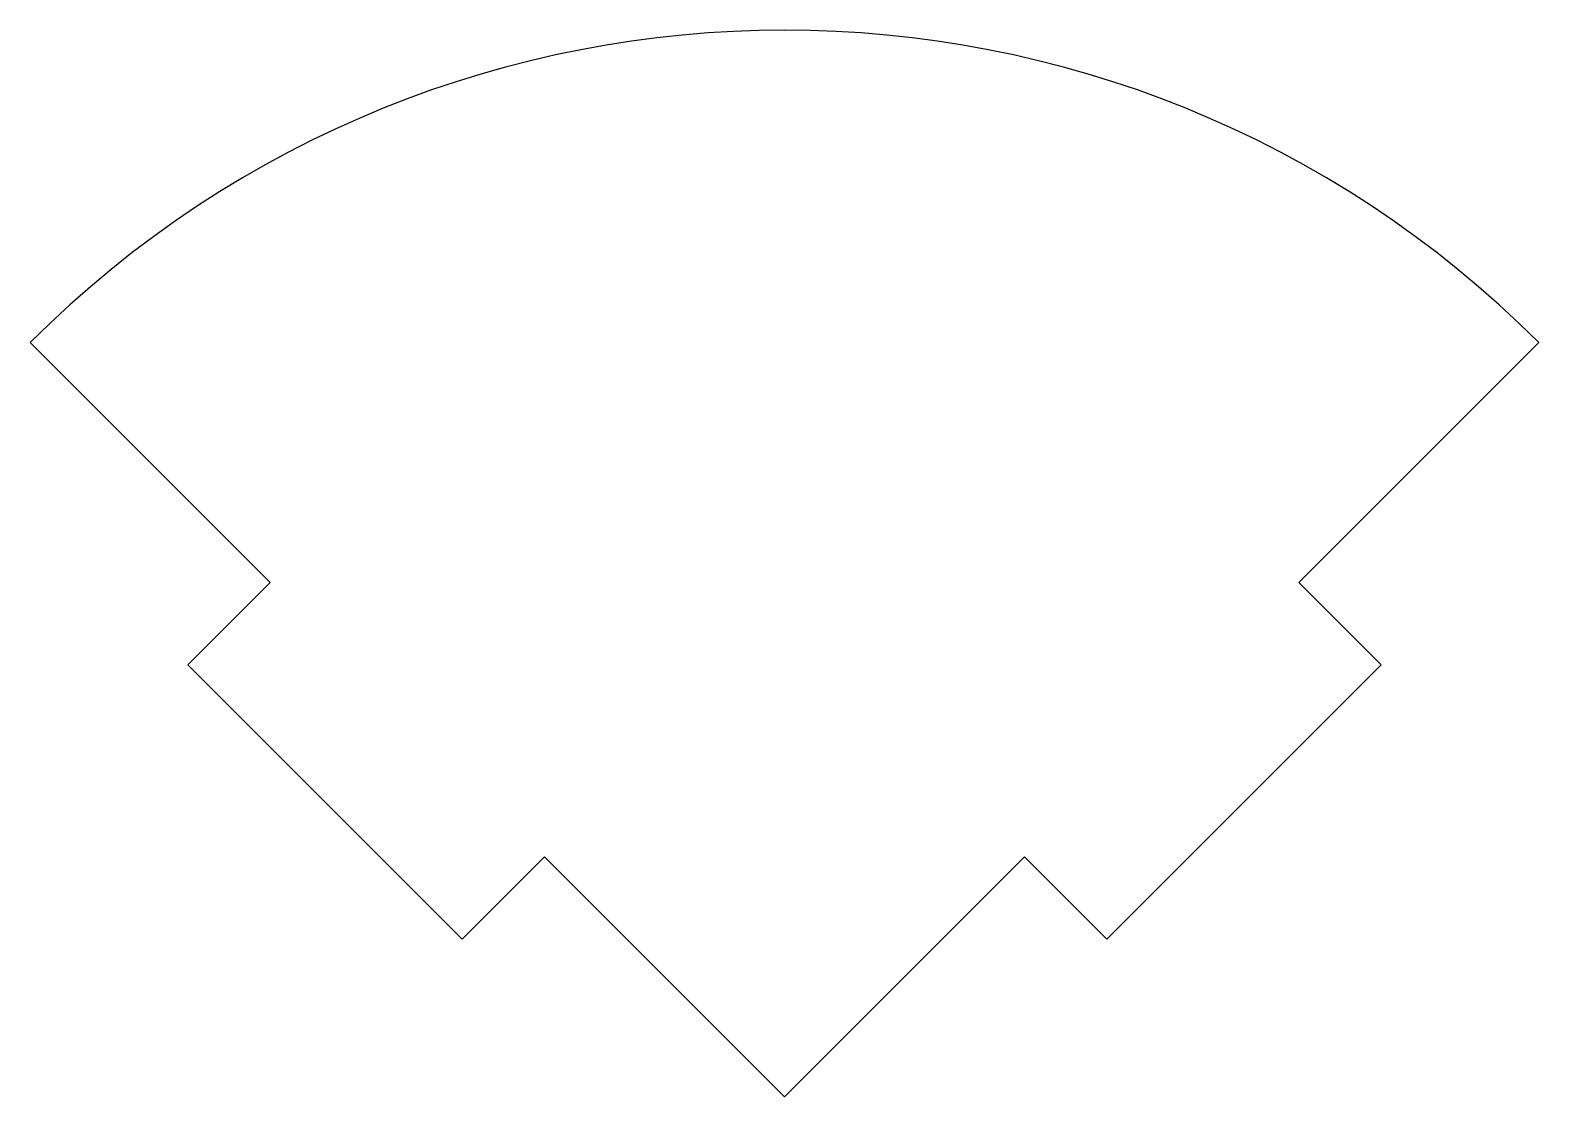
# Model space of a CAD drawing. Header units: millimetres. Extents: x -30.2 to 47.6, y -11.4 to 43.6.
import ezdxf

# ---------------------------------------------------------------- set-up
doc = ezdxf.new("R2010")
doc.units = ezdxf.units.MM

msp = doc.modelspace()

# ---------------------------------------------------------------- linework, layer by layer
at = {"color": 7, "linetype": 'Continuous', "lineweight": 25}
for p, q in [((-17.776, 15.126), (-30.15, 27.5)), ((35.257, 15.126), (47.631, 27.5)), ((-17.776, 15.126), (-22.019, 10.883)), ((35.257, 15.126), (39.5, 10.883)), ((-22.019, 10.883), (-7.876, -3.259)), ((39.5, 10.883), (25.358, -3.259)), ((-3.634, 0.983), (-7.876, -3.259)), ((8.741, -11.391), (-3.634, 0.983)), ((8.741, -11.391), (21.115, 0.983)), ((21.115, 0.983), (25.358, -3.259))]:
    msp.add_line(p, q, dxfattribs=at)
msp.add_arc((8.741, -11.391), 55, 45, 135, dxfattribs=at)

doc.saveas('drawing.dxf')
